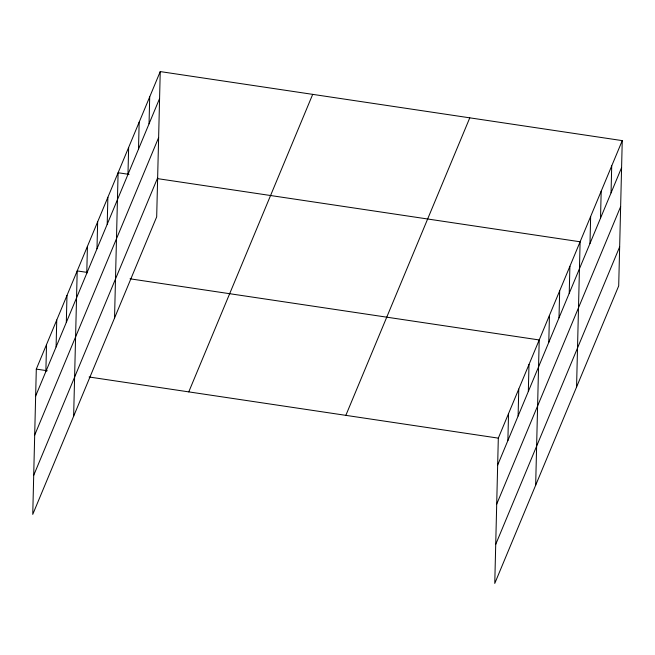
<?xml version="1.0" encoding="UTF-8"?>
<svg xmlns="http://www.w3.org/2000/svg" width="655" height="655" viewBox="0 0 655 655"><rect width="100%" height="100%" fill="white"/><g stroke="black" fill="none" stroke-linecap="round" stroke-linejoin="round"><path stroke-width="0.98" d="M160.238 71.583L36.303 369.101L32.75 514.38L156.684 216.862L160.238 71.583L622.25 140.62L618.697 285.899L494.762 583.417L498.316 438.138L622.25 140.62M45.866 371.516L46.521 344.555M56.093 346.97L56.748 320.008M66.319 322.424L66.974 295.462M73.647 416.195L77.2 270.916L87.164 272.406M86.763 273.331L87.426 246.378M96.989 248.794L97.644 221.832M107.215 224.247L107.87 197.286M114.543 318.019L118.097 172.74L129.06 174.377M127.971 174.41L128.634 147.449M138.508 149.119L139.163 122.166M149.045 123.836L149.7 96.874M507.879 440.553L508.542 413.592M518.105 416.007L518.768 389.045M528.331 391.461L528.986 364.499M535.667 485.232L539.212 339.953L130.018 278.809M548.784 342.377L549.439 315.415M559.002 317.831L559.665 290.869M569.228 293.284L569.891 266.323M576.564 387.056L580.109 241.777L157.961 178.692M589.991 243.447L590.646 216.486M600.52 218.164L601.184 191.203M611.058 192.873L611.713 165.911M35.64 396.062L159.574 98.545M34.69 435.108L158.625 137.591M33.708 475.333L157.642 177.816M188.763 391.878L312.697 94.369M345.848 415.352L469.782 117.843M497.653 465.099L621.595 167.582M496.703 504.145L620.637 206.628M495.72 544.37L619.655 246.853M36.303 369.101L47.258 370.738M89.113 376.993L498.316 438.138"/></g></svg>
